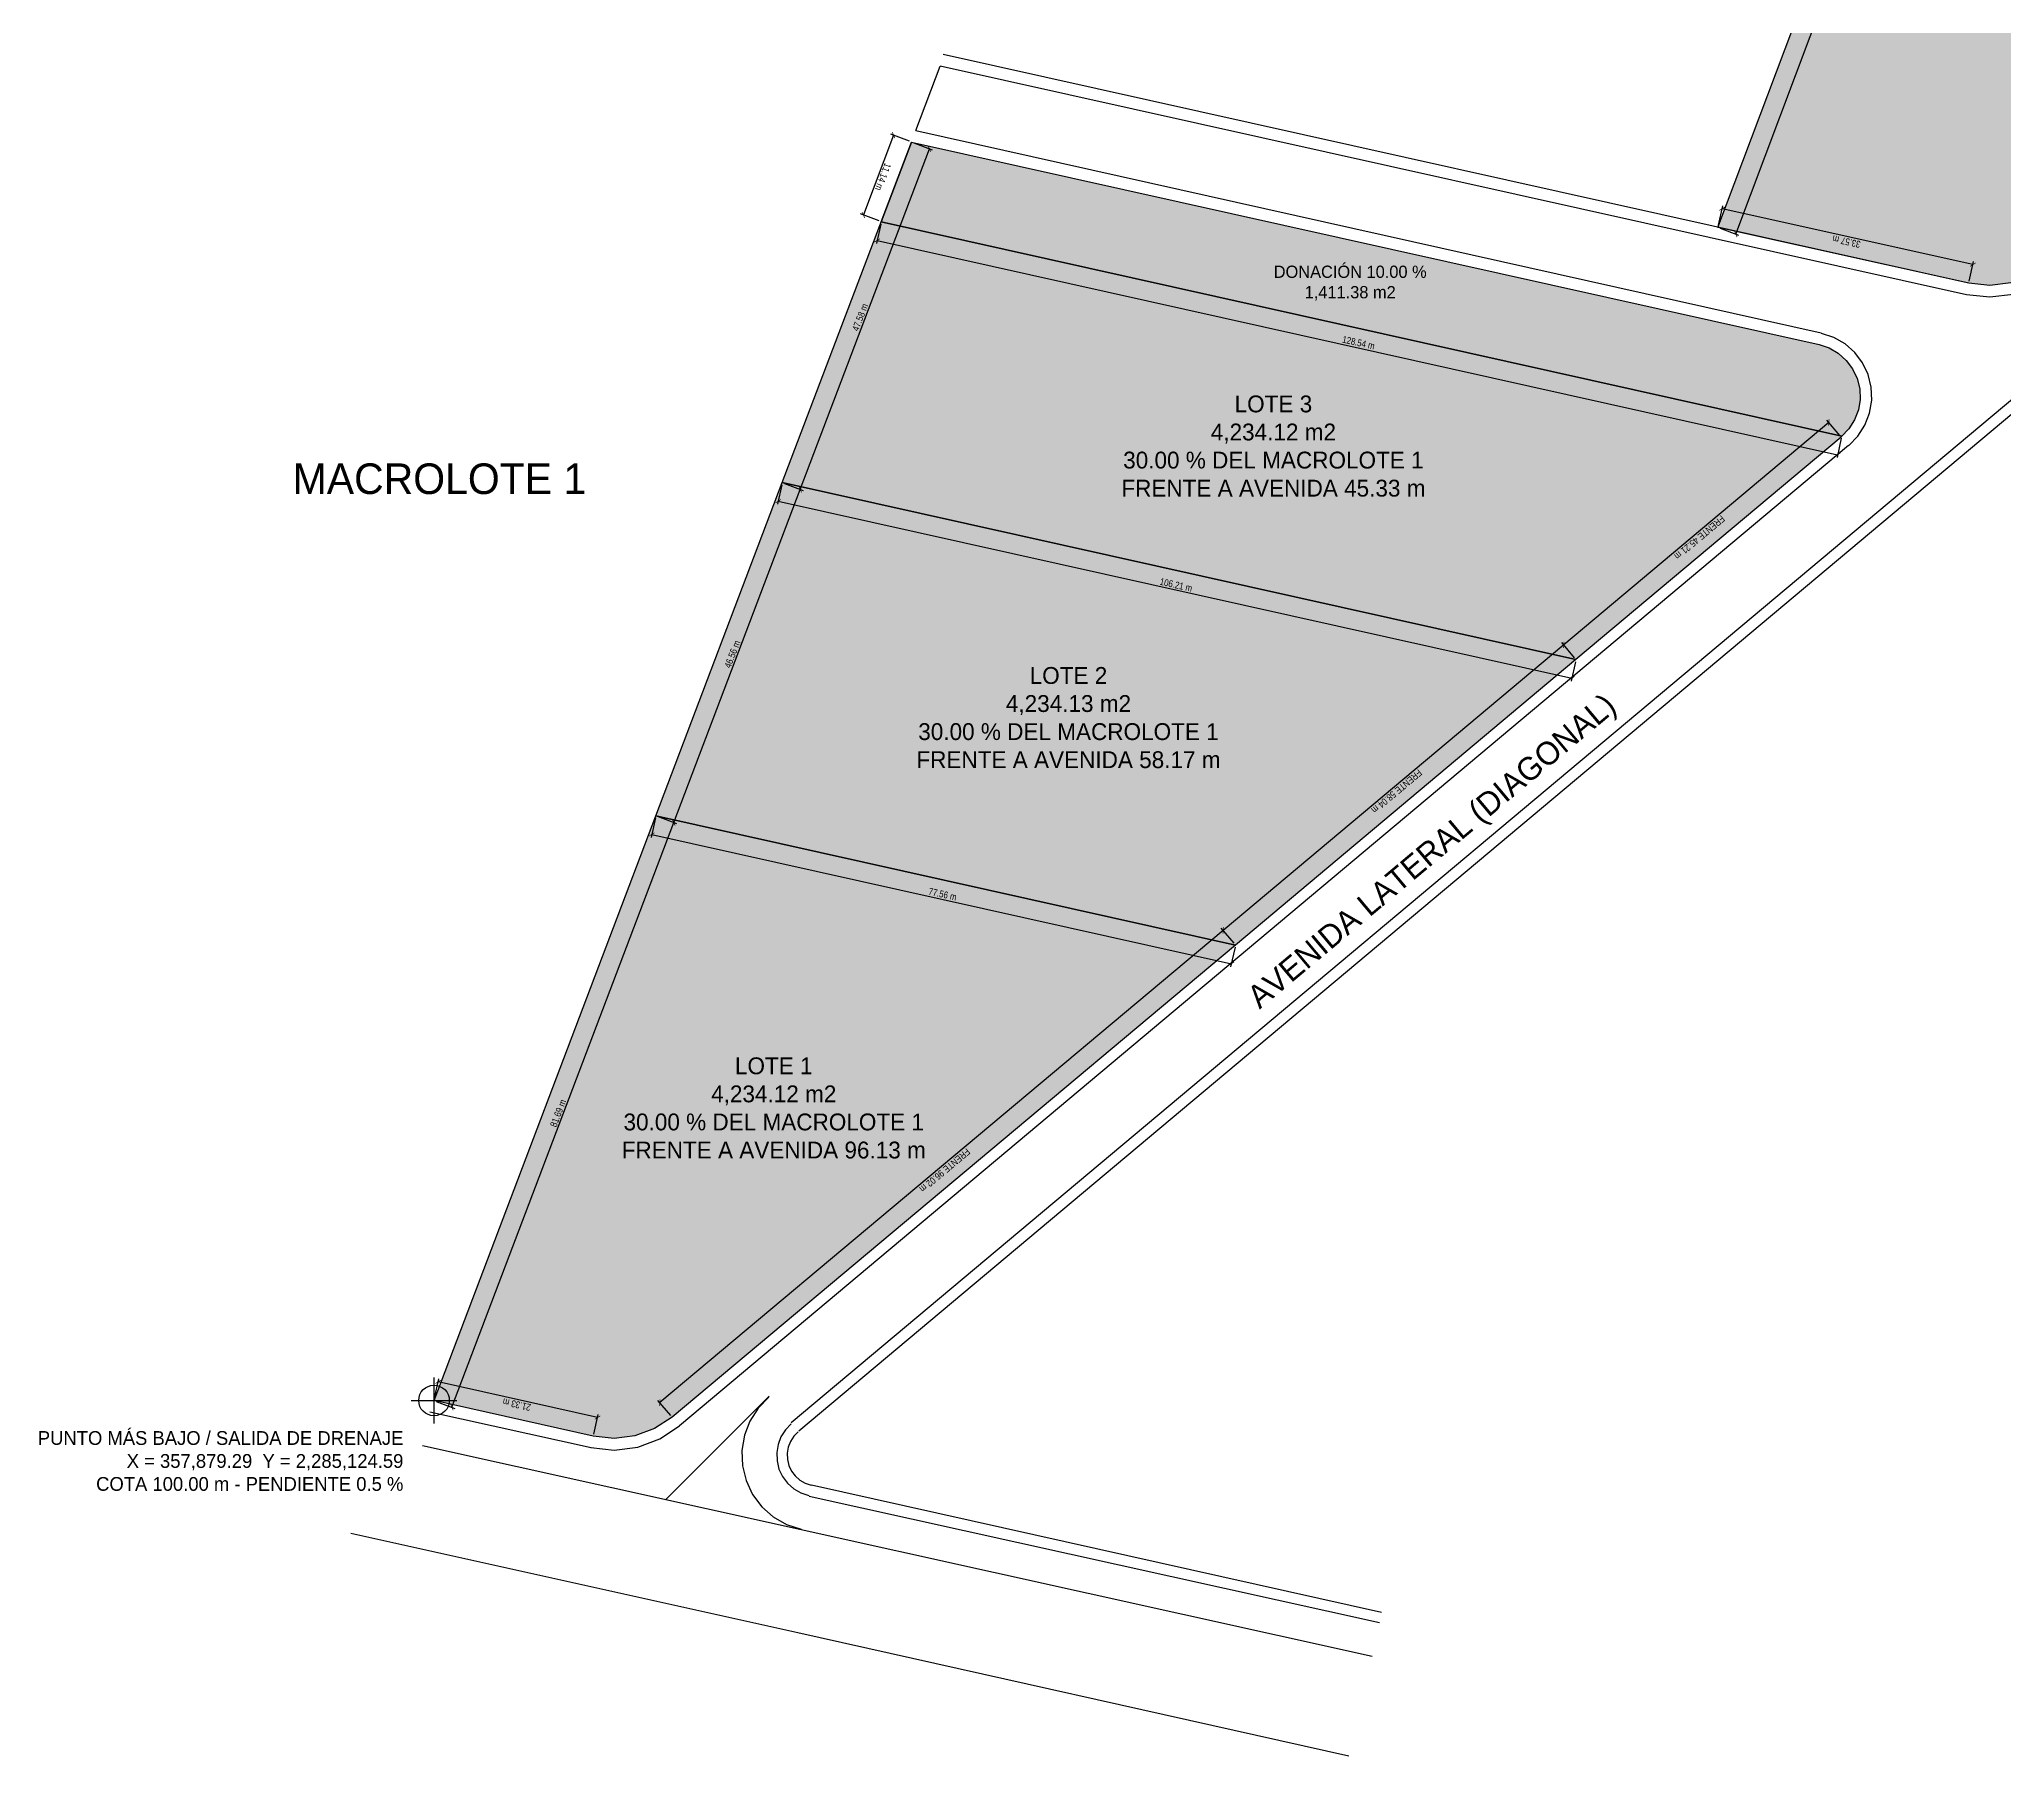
# Model space of a CAD drawing. Header units: metres. Extents: x 357828 to 359147, y 2285078 to 2285507.
# Drawn here: x 358277.7 to 358534.4, y 2285078.2 to 2285302.4 of the extents above; entities that cross this region are included whole.
import ezdxf
from ezdxf.enums import TextEntityAlignment as Align

# ---------------------------------------------------------------- set-up
doc = ezdxf.new("R2010")
doc.units = ezdxf.units.M
doc.header["$LTSCALE"] = 0.5
for name, color, linetype in [('COTAS', 6, 'Continuous'), ('DONACION', 3, 'Continuous'), ('DRENAJE', 1, 'Continuous'), ('LOTES', 2, 'Continuous'), ('TEXTOS', 7, 'Continuous'), ('VIAL_ASFALTO', 8, 'Continuous'), ('VIAL_BANQUETA', 9, 'CONTINUOUS')]:
    doc.layers.add(name, color=color, linetype=linetype)
doc.styles.add('OpenSansCondensed-Light', font='OpenSansCondensed-Light.ttf')
doc.dimstyles.new('COTAS_M', dxfattribs={"dimtxt": 0.9, "dimasz": 0.6, "dimexe": 0.4, "dimexo": 0.3, "dimgap": 0.2, "dimtad": 1, "dimzin": 12, "dimdsep": 46, "dimtxsty": 'OpenSansCondensed-Light', "dimblk": 'ARCHTICK', "dimcen": 2.5, "dimclrd": 256, "dimclre": 256, "dimclrt": 256, "dimazin": 3, "dimtfac": 0.5, "dimtmove": 2, "dimatfit": 3})

# ---------------------------------------------------------------- blocks, each defined once
blk = doc.blocks.new('_ARCHTICK')
at = {"color": 0, "linetype": 'BYBLOCK', "const_width": 0.15}
blk.add_lwpolyline([(-0.5, -0.5), (0.5, 0.5)], dxfattribs=at)
blk = doc.blocks.new('*D24')
for p, q in [((358329.36, 2285124.88), (358329.92, 2285127.42)), ((358350.65, 2285122.36), (358329.84, 2285127.03)), ((358350.17, 2285120.21), (358350.73, 2285122.75))]:
    blk.add_line(p, q)
at = {"layer": 'Defpoints'}
for p in [(358329.29, 2285124.59), (358350.1, 2285119.92), (358350.65, 2285122.36)]:
    blk.add_point(p, dxfattribs=at)
at = {"layer": 'COTAS', "xscale": 0.6, "yscale": 0.6}
for p, rotation in [((358329.84, 2285127.03), 167.35172305666595), ((358350.65, 2285122.36), 347.35172305666595)]:
    blk.add_blockref('_ARCHTICK', p, dxfattribs=dict(at, rotation=rotation))
at = {"layer": 'COTAS', "insert": (358340.1, 2285124.06), "char_height": 0.9, "attachment_point": 5, "rotation": 167.3517, "style": 'OpenSansCondensed-Light'}
blk.add_mtext('21.33 m', dxfattribs=at)
blk = doc.blocks.new('*D25')
for p, q in [((358331.63, 2285123.7), (358360.61, 2285200.08)), ((358358.55, 2285200.86), (358360.98, 2285199.94)), ((358329.57, 2285124.48), (358332, 2285123.56))]:
    blk.add_line(p, q)
at = {"layer": 'Defpoints'}
for p in [(358358.27, 2285200.97), (358329.29, 2285124.59), (358331.63, 2285123.7)]:
    blk.add_point(p, dxfattribs=at)
at = {"layer": 'COTAS', "xscale": 0.6, "yscale": 0.6}
for p, rotation in [((358360.61, 2285200.08), 69.22312247064275), ((358331.63, 2285123.7), 249.22312247064275)]:
    blk.add_blockref('_ARCHTICK', p, dxfattribs=dict(at, rotation=rotation))
at = {"layer": 'COTAS', "insert": (358345.51, 2285162.12), "char_height": 0.9, "attachment_point": 5, "rotation": 69.2231, "style": 'OpenSansCondensed-Light'}
blk.add_mtext('81.69 m', dxfattribs=at)
blk = doc.blocks.new('*D26')
for p, q in [((358358.2, 2285200.68), (358357.64, 2285198.14)), ((358357.72, 2285198.53), (358433.43, 2285181.64)), ((358433.91, 2285183.79), (358433.34, 2285181.25))]:
    blk.add_line(p, q)
at = {"layer": 'Defpoints'}
for p in [(358358.27, 2285200.97), (358357.72, 2285198.53), (358433.97, 2285184.08)]:
    blk.add_point(p, dxfattribs=at)
at = {"layer": 'COTAS', "xscale": 0.6, "yscale": 0.6}
for p, rotation in [((358357.72, 2285198.53), 167.42616373485663), ((358433.43, 2285181.64), -12.573836265143358)]:
    blk.add_blockref('_ARCHTICK', p, dxfattribs=dict(at, rotation=rotation))
at = {"layer": 'COTAS', "insert": (358395.72, 2285190.72), "char_height": 0.9, "attachment_point": 5, "rotation": 347.4262, "style": 'OpenSansCondensed-Light'}
blk.add_mtext('77.56 m', dxfattribs=at)
blk = doc.blocks.new('*D27')
for p, q in [((358432.37, 2285186), (358358.79, 2285124.31)), ((358433.78, 2285184.31), (358432.11, 2285186.31)), ((358360.21, 2285122.62), (358358.54, 2285124.61))]:
    blk.add_line(p, q)
at = {"layer": 'Defpoints'}
for p in [(358432.37, 2285186), (358433.97, 2285184.08), (358360.4, 2285122.39)]:
    blk.add_point(p, dxfattribs=at)
at = {"layer": 'COTAS', "xscale": 0.6, "yscale": 0.6}
for p, rotation in [((358432.37, 2285186), 39.98191168456688), ((358358.79, 2285124.31), -140.01808831543312)]:
    blk.add_blockref('_ARCHTICK', p, dxfattribs=dict(at, rotation=rotation))
at = {"layer": 'COTAS', "insert": (358396, 2285154.65), "char_height": 0.9, "attachment_point": 5, "rotation": 219.9819, "style": 'OpenSansCondensed-Light'}
blk.add_mtext('FRENTE 96.02 m', dxfattribs=at)
blk = doc.blocks.new('*D28')
for p, q in [((358360.61, 2285200.08), (358377.12, 2285243.61)), ((358375.06, 2285244.39), (358377.5, 2285243.47)), ((358358.55, 2285200.86), (358360.98, 2285199.94))]:
    blk.add_line(p, q)
at = {"layer": 'Defpoints'}
for p in [(358374.78, 2285244.5), (358358.27, 2285200.97), (358360.61, 2285200.08)]:
    blk.add_point(p, dxfattribs=at)
at = {"layer": 'COTAS', "xscale": 0.6, "yscale": 0.6}
for p, rotation in [((358377.12, 2285243.61), 69.22312247073619), ((358360.61, 2285200.08), 249.2231224707362)]:
    blk.add_blockref('_ARCHTICK', p, dxfattribs=dict(at, rotation=rotation))
at = {"layer": 'COTAS', "insert": (358368.26, 2285222.08), "char_height": 0.9, "attachment_point": 5, "rotation": 69.2231, "style": 'OpenSansCondensed-Light'}
blk.add_mtext('46.56 m', dxfattribs=at)
blk = doc.blocks.new('*D29')
for p, q in [((358374.72, 2285244.21), (358374.15, 2285241.67)), ((358374.24, 2285242.06), (358477.9, 2285218.94)), ((358478.38, 2285221.08), (358477.81, 2285218.55))]:
    blk.add_line(p, q)
at = {"layer": 'Defpoints'}
for p in [(358374.78, 2285244.5), (358374.24, 2285242.06), (358478.44, 2285221.38)]:
    blk.add_point(p, dxfattribs=at)
at = {"layer": 'COTAS', "xscale": 0.6, "yscale": 0.6}
for p, rotation in [((358374.24, 2285242.06), 167.42616373462036), ((358477.9, 2285218.94), -12.573836265379644)]:
    blk.add_blockref('_ARCHTICK', p, dxfattribs=dict(at, rotation=rotation))
at = {"layer": 'COTAS', "insert": (358426.21, 2285231.13), "char_height": 0.9, "attachment_point": 5, "rotation": 347.4262, "style": 'OpenSansCondensed-Light'}
blk.add_mtext('106.21 m', dxfattribs=at)
blk = doc.blocks.new('*D30')
for p, q in [((358476.84, 2285223.29), (358432.37, 2285186)), ((358478.25, 2285221.61), (358476.58, 2285223.6)), ((358433.78, 2285184.31), (358432.11, 2285186.31))]:
    blk.add_line(p, q)
at = {"layer": 'Defpoints'}
for p in [(358476.84, 2285223.29), (358478.44, 2285221.38), (358433.97, 2285184.08)]:
    blk.add_point(p, dxfattribs=at)
at = {"layer": 'COTAS', "xscale": 0.6, "yscale": 0.6}
for p, rotation in [((358476.84, 2285223.29), 39.981911684456946), ((358432.37, 2285186), -140.01808831554305)]:
    blk.add_blockref('_ARCHTICK', p, dxfattribs=dict(at, rotation=rotation))
at = {"layer": 'COTAS', "insert": (358455.02, 2285204.15), "char_height": 0.9, "attachment_point": 5, "rotation": 219.9819, "style": 'OpenSansCondensed-Light'}
blk.add_mtext('FRENTE 58.04 m', dxfattribs=at)
blk = doc.blocks.new('*D31')
for p, q in [((358387.64, 2285278.27), (358387.08, 2285275.73)), ((358387.16, 2285276.12), (358512.62, 2285248.14)), ((358513.1, 2285250.29), (358512.54, 2285247.75))]:
    blk.add_line(p, q)
at = {"layer": 'Defpoints'}
for p in [(358387.71, 2285278.56), (358387.16, 2285276.12), (358513.17, 2285250.58)]:
    blk.add_point(p, dxfattribs=at)
at = {"layer": 'COTAS', "xscale": 0.6, "yscale": 0.6}
for p, rotation in [((358387.16, 2285276.12), 167.42616373476207), ((358512.62, 2285248.14), -12.573836265237928)]:
    blk.add_blockref('_ARCHTICK', p, dxfattribs=dict(at, rotation=rotation))
at = {"layer": 'COTAS', "insert": (358450.04, 2285262.77), "char_height": 0.9, "attachment_point": 5, "rotation": 347.4262, "style": 'OpenSansCondensed-Light'}
blk.add_mtext('128.54 m', dxfattribs=at)
blk = doc.blocks.new('*D32')
for p, q in [((358511.48, 2285252.35), (358476.84, 2285223.29)), ((358512.9, 2285250.66), (358511.23, 2285252.65)), ((358478.25, 2285221.61), (358476.58, 2285223.6))]:
    blk.add_line(p, q)
at = {"layer": 'Defpoints'}
for p in [(358511.48, 2285252.35), (358513.09, 2285250.43), (358478.44, 2285221.38)]:
    blk.add_point(p, dxfattribs=at)
at = {"layer": 'COTAS', "xscale": 0.6, "yscale": 0.6}
for p, rotation in [((358511.48, 2285252.35), 39.981911684428354), ((358476.84, 2285223.29), -140.01808831557165)]:
    blk.add_blockref('_ARCHTICK', p, dxfattribs=dict(at, rotation=rotation))
at = {"layer": 'COTAS', "insert": (358494.58, 2285237.32), "char_height": 0.9, "attachment_point": 5, "rotation": 219.9819, "style": 'OpenSansCondensed-Light'}
blk.add_mtext('FRENTE 45.21 m', dxfattribs=at)
blk = doc.blocks.new('*D33')
for p, q in [((358377.12, 2285243.61), (358394, 2285288.09)), ((358391.94, 2285288.87), (358394.37, 2285287.95)), ((358375.06, 2285244.39), (358377.5, 2285243.47))]:
    blk.add_line(p, q)
at = {"layer": 'Defpoints'}
for p in [(358391.66, 2285288.98), (358374.78, 2285244.5), (358377.12, 2285243.61)]:
    blk.add_point(p, dxfattribs=at)
at = {"layer": 'COTAS', "xscale": 0.6, "yscale": 0.6}
for p, rotation in [((358394, 2285288.09), 69.22312247070721), ((358377.12, 2285243.61), 249.2231224707072)]:
    blk.add_blockref('_ARCHTICK', p, dxfattribs=dict(at, rotation=rotation))
at = {"layer": 'COTAS', "insert": (358384.95, 2285266.08), "char_height": 0.9, "attachment_point": 5, "rotation": 69.2231, "style": 'OpenSansCondensed-Light'}
blk.add_mtext('47.58 m', dxfattribs=at)
blk = doc.blocks.new('*D34')
for p, q in [((358389.32, 2285289.87), (358385.37, 2285279.45)), ((358391.38, 2285289.09), (358388.95, 2285290.01)), ((358387.43, 2285278.67), (358385, 2285279.59))]:
    blk.add_line(p, q)
at = {"layer": 'Defpoints'}
for p in [(358389.32, 2285289.87), (358391.66, 2285288.98), (358387.71, 2285278.56)]:
    blk.add_point(p, dxfattribs=at)
at = {"layer": 'COTAS', "xscale": 0.6, "yscale": 0.6}
for p, rotation in [((358389.32, 2285289.87), 69.22312247098662), ((358385.37, 2285279.45), -110.77687752901338)]:
    blk.add_blockref('_ARCHTICK', p, dxfattribs=dict(at, rotation=rotation))
at = {"layer": 'COTAS', "insert": (358387.95, 2285284.43), "char_height": 0.9, "attachment_point": 5, "rotation": 249.2231, "style": 'OpenSansCondensed-Light'}
blk.add_mtext('11.14 m', dxfattribs=at)
blk = doc.blocks.new('*D38')
for p, q in [((358497.05, 2285278.11), (358497.61, 2285280.65)), ((358530.29, 2285272.97), (358497.52, 2285280.26)), ((358529.82, 2285270.82), (358530.38, 2285273.36))]:
    blk.add_line(p, q)
at = {"layer": 'Defpoints'}
for p in [(358496.98, 2285277.82), (358530.29, 2285272.97), (358529.75, 2285270.53)]:
    blk.add_point(p, dxfattribs=at)
at = {"layer": 'COTAS', "xscale": 0.6, "yscale": 0.6}
for p, rotation in [((358497.52, 2285280.26), 167.45823405197217), ((358530.29, 2285272.97), 347.45823405197217)]:
    blk.add_blockref('_ARCHTICK', p, dxfattribs=dict(at, rotation=rotation))
at = {"layer": 'COTAS', "insert": (358513.77, 2285275.98), "char_height": 0.9, "attachment_point": 5, "rotation": 167.4582, "style": 'OpenSansCondensed-Light'}
blk.add_mtext('33.57 m', dxfattribs=at)
blk = doc.blocks.new('*D39')
for p, q in [((358526.89, 2285356.42), (358529.33, 2285355.51)), ((358499.32, 2285276.94), (358528.95, 2285355.65)), ((358497.26, 2285277.71), (358499.69, 2285276.8))]:
    blk.add_line(p, q)
at = {"layer": 'Defpoints'}
for p in [(358526.61, 2285356.53), (358496.98, 2285277.82), (358499.32, 2285276.94)]:
    blk.add_point(p, dxfattribs=at)
at = {"layer": 'COTAS', "xscale": 0.6, "yscale": 0.6}
for p, rotation in [((358528.95, 2285355.65), 69.37021464776149), ((358499.32, 2285276.94), 249.3702146477615)]:
    blk.add_blockref('_ARCHTICK', p, dxfattribs=dict(at, rotation=rotation))
at = {"layer": 'COTAS', "insert": (358513.53, 2285316.52), "char_height": 0.9, "attachment_point": 5, "rotation": 69.3702, "style": 'OpenSansCondensed-Light'}
blk.add_mtext('84.1 m', dxfattribs=at)

msp = doc.modelspace()

# ---------------------------------------------------------------- hatches: boundary and pattern name
at = {"layer": 'DONACION', "transparency": 33554546}
msp.add_hatch(color=3, dxfattribs=at).paths.add_polyline_path([(358391.66, 2285288.98), (358510.2, 2285262.54), (358511.5, 2285262.08), (358512.71, 2285261.38), (358513.75, 2285260.46), (358514.58, 2285259.35), (358515.17, 2285258.09), (358515.5, 2285256.74), (358515.55, 2285255.35), (358515.33, 2285253.98), (358514.83, 2285252.69), (358514.08, 2285251.52), (358513.168, 2285250.58), (358387.708, 2285278.563)])
at = {"layer": 'LOTES', "transparency": 33554534}
for points in [[(358526.612, 2285356.529), (358612.342, 2285337.504), (358587.85, 2285313.21), (358540.07, 2285273.01), (358537.79, 2285271.55), (358535.22, 2285270.6), (358532.49, 2285270.25), (358529.76, 2285270.54), (358529.75, 2285270.53), (358496.98, 2285277.82)], [(358387.708, 2285278.563), (358513.168, 2285250.58), (358514.08, 2285251.52), (358513.11, 2285250.52), (358513.09, 2285250.43), (358478.445, 2285221.378), (358374.784, 2285244.499), (358391.66, 2285288.98)], [(358433.972, 2285184.084), (358358.269, 2285200.97), (358374.784, 2285244.499), (358478.445, 2285221.378)], [(358358.11, 2285120.93), (358355.54, 2285119.98), (358352.83, 2285119.64), (358350.1, 2285119.92), (358329.29, 2285124.59), (358358.269, 2285200.97), (358433.972, 2285184.084), (358360.4, 2285122.39)]]:
    msp.add_hatch(color=2, dxfattribs=at).paths.add_polyline_path(points)

# ---------------------------------------------------------------- linework, layer by layer
at = {"layer": 'DONACION'}
msp.add_lwpolyline([(358391.66, 2285288.98), (358510.2, 2285262.54), (358511.5, 2285262.08), (358512.71, 2285261.38), (358513.75, 2285260.46), (358514.58, 2285259.35), (358515.17, 2285258.09), (358515.5, 2285256.74), (358515.55, 2285255.35), (358515.33, 2285253.98), (358514.83, 2285252.69), (358514.08, 2285251.52), (358513.168, 2285250.58), (358387.708, 2285278.563)], close=True, dxfattribs=at)
at = {"layer": 'DRENAJE'}
for p, q in [((358329.29, 2285121.59), (358329.29, 2285127.59)), ((358326.29, 2285124.59), (358332.29, 2285124.59))]:
    msp.add_line(p, q, dxfattribs=at)
msp.add_circle((358329.29, 2285124.59), 2, dxfattribs=at)
at = {"layer": 'LOTES'}
for points in [[(358526.612, 2285356.529), (358612.342, 2285337.504), (358587.85, 2285313.21), (358540.07, 2285273.01), (358537.79, 2285271.55), (358535.22, 2285270.6), (358532.49, 2285270.25), (358529.76, 2285270.54), (358529.75, 2285270.53), (358496.98, 2285277.82)], [(358387.708, 2285278.563), (358513.168, 2285250.58), (358514.08, 2285251.52), (358513.11, 2285250.52), (358513.09, 2285250.43), (358478.445, 2285221.378), (358374.784, 2285244.499), (358391.66, 2285288.98)], [(358433.972, 2285184.084), (358358.269, 2285200.97), (358374.784, 2285244.499), (358478.445, 2285221.378)], [(358358.11, 2285120.93), (358355.54, 2285119.98), (358352.83, 2285119.64), (358350.1, 2285119.92), (358329.29, 2285124.59), (358358.269, 2285200.97), (358433.972, 2285184.084), (358360.4, 2285122.39)]]:
    msp.add_lwpolyline(points, close=True, dxfattribs=at)
at = {"layer": 'VIAL_ASFALTO'}
for points in [[(358529.75, 2285270.53), (358395.79, 2285300.4)], [(358392.21, 2285290.49), (358395.38, 2285298.89)], [(358529.47, 2285269.01), (358395.38, 2285298.89)], [(358375.96, 2285121.7), (358540.35, 2285259.51)], [(358541.31, 2285258.41), (358376.93, 2285120.6)], [(358373.07, 2285125.14), (358359.58, 2285111.65)], [(358373.04, 2285125.03), (358371.64, 2285123.6), (358370.56, 2285121.91), (358369.84, 2285120.04), (358369.51, 2285118.07), (358369.59, 2285116.07), (358370.06, 2285114.13), (358370.91, 2285112.32), (358372.11, 2285110.72), (358373.61, 2285109.39), (358375.34, 2285108.39), (358377.24, 2285107.76)], [(358375.96, 2285121.55), (358375.2, 2285120.77), (358374.61, 2285119.86), (358374.22, 2285118.85), (358374.05, 2285117.78), (358374.09, 2285116.69), (358374.34, 2285115.64), (358374.81, 2285114.66), (358375.46, 2285113.79), (358376.27, 2285113.07), (358377.21, 2285112.53), (358378.23, 2285112.19)], [(358376.84, 2285120.49), (358376.28, 2285119.91), (358375.84, 2285119.24), (358375.55, 2285118.48), (358375.42, 2285117.69), (358375.45, 2285116.88), (358375.64, 2285116.1), (358375.98, 2285115.37), (358376.47, 2285114.73), (358377.07, 2285114.19), (358377.77, 2285113.79), (358378.53, 2285113.54)], [(358451.82, 2285091.14), (358327.78, 2285118.67)], [(358378.58, 2285113.58), (358453.06, 2285096.92)], [(358452.79, 2285095.54), (358378.3, 2285112.06)], [(358318.41, 2285107.24), (358376.79, 2285094.3), (358448.79, 2285078.19)]]:
    msp.add_lwpolyline(points, dxfattribs=at)
at = {"layer": 'VIAL_BANQUETA'}
for points in [[(358392.21, 2285290.49), (358510.47, 2285264.06)], [(358529.43, 2285269.06), (358532.51, 2285268.74), (358535.58, 2285269.12), (358538.48, 2285270.2), (358541.06, 2285271.91)], [(358514.08, 2285249.36), (358515.26, 2285250.57), (358516.18, 2285252), (358516.79, 2285253.58), (358517.07, 2285255.26), (358517, 2285256.95), (358516.6, 2285258.6), (358515.88, 2285260.13), (358514.86, 2285261.49), (358513.59, 2285262.61), (358512.12, 2285263.46), (358510.51, 2285263.99)], [(358514.05, 2285249.32), (358361.37, 2285121.29)], [(358349.8, 2285118.4), (358328.74, 2285123.08)], [(358349.78, 2285118.44), (358352.84, 2285118.12), (358355.9, 2285118.51), (358358.79, 2285119.57), (358361.36, 2285121.27)]]:
    msp.add_lwpolyline(points, dxfattribs=at)

# ---------------------------------------------------------------- texts
at = {"layer": 'DRENAJE', "insert": (358325.29, 2285120.59), "char_height": 1.8, "attachment_point": 3}
msp.add_mtext('PUNTO MÁS BAJO / SALIDA DE DRENAJE\\PX = 357,879.29  Y = 2,285,124.59\\PCOTA 100.00 m - PENDIENTE 0.5 %', dxfattribs=at)
at = {"layer": 'TEXTOS', "color": 4}
msp.add_text('MACROLOTE 1', height=4, dxfattribs=at).set_placement((358330, 2285245), align=Align.MIDDLE_CENTER)
at = {"layer": 'TEXTOS', "attachment_point": 5}
for s, insert, char_height in [('DONACIÓN 10.00 %\\P1,411.38 m2', (358448.954, 2285270.552), 1.6), ('LOTE 3\\P4,234.12 m2\\P30.00 % DEL MACROLOTE 1\\PFRENTE A AVENIDA 45.33 m', (358438.925, 2285249.253), 2.2), ('LOTE 2\\P4,234.13 m2\\P30.00 % DEL MACROLOTE 1\\PFRENTE A AVENIDA 58.17 m', (358412.159, 2285213.782), 2.2), ('LOTE 1\\P4,234.12 m2\\P30.00 % DEL MACROLOTE 1\\PFRENTE A AVENIDA 96.13 m', (358373.663, 2285162.792), 2.2)]:
    msp.add_mtext(s, dxfattribs=dict(at, insert=insert, char_height=char_height))
at = {"layer": 'VIAL_ASFALTO'}
msp.add_text('AVENIDA LATERAL (DIAGONAL)', height=3, rotation=39.98191, dxfattribs=at).set_placement((358459.566, 2285196.411), align=Align.MIDDLE_CENTER)

# ---------------------------------------------------------------- dimensions: what is measured, and where the dimension line sits
at = {"layer": 'COTAS'}
for base, p1, p2, angle, picture, middle in [((358499.32, 2285276.939), (358496.98, 2285277.82), (358526.612, 2285356.529), 69.37021, '*D39', (358513.527, 2285316.523)), ((358389.323, 2285289.867), (358391.66, 2285288.98), (358387.708, 2285278.563), 249.22312, '*D34', (358387.954, 2285284.428)), ((358377.1212, 2285243.612), (358374.7837, 2285244.4988), (358391.66, 2285288.98), 69.22312, '*D33', (358384.9516, 2285266.0832)), ((358530.293, 2285272.97), (358529.75, 2285270.53), (358496.98, 2285277.82), 167.45823, '*D38', (358513.767, 2285275.981)), ((358387.164, 2285276.123), (358387.708, 2285278.563), (358513.168, 2285250.58), 347.42616, '*D31', (358450.035, 2285262.766)), ((358360.606, 2285200.083), (358358.269, 2285200.97), (358374.784, 2285244.499), 69.22312, '*D28', (358368.256, 2285222.078)), ((358374.239, 2285242.059), (358374.784, 2285244.499), (358478.445, 2285221.378), 347.42616, '*D29', (358426.211, 2285231.133)), ((358331.627, 2285123.703), (358329.29, 2285124.59), (358358.269, 2285200.97), 69.22312, '*D25', (358345.509, 2285162.124)), ((358357.724, 2285198.53), (358358.269, 2285200.97), (358433.972, 2285184.084), 347.42616, '*D26', (358395.717, 2285190.721)), ((358350.647, 2285122.359), (358350.1, 2285119.92), (358329.29, 2285124.59), 167.35172, '*D24', (358340.1, 2285124.06))]:
    dim = msp.add_linear_dim(base=base, p1=p1, p2=p2, angle=angle, dimstyle='COTAS_M', dxfattribs=at)
    dim.commit()
    dim.dimension.update_dxf_attribs({"geometry": picture, "text_midpoint": middle})
for base, p1, p2, picture, middle in [((358511.484, 2285252.346), (358513.09, 2285250.43), (358478.445, 2285221.378), '*D32', (358494.579, 2285237.321)), ((358476.838, 2285223.293), (358478.445, 2285221.378), (358433.972, 2285184.084), '*D30', (358455.019, 2285204.149)), ((358432.365, 2285186), (358433.972, 2285184.084), (358360.4, 2285122.39), '*D27', (358395.997, 2285154.655))]:
    dim = msp.add_linear_dim(base=base, p1=p1, p2=p2, angle=219.98191, text='FRENTE <>', dimstyle='COTAS_M', dxfattribs=at)
    dim.commit()
    dim.dimension.update_dxf_attribs({"geometry": picture, "text_midpoint": middle})

doc.saveas('drawing.dxf')
